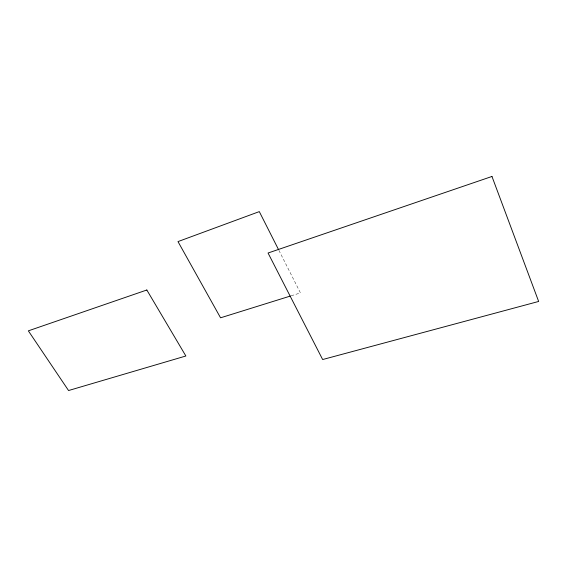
<?xml version="1.0" encoding="UTF-8"?>
<svg xmlns="http://www.w3.org/2000/svg" width="567" height="567" viewBox="0 0 567 567"><rect width="100%" height="100%" fill="white"/><g stroke="black" fill="none" stroke-linecap="round" stroke-linejoin="round"><path stroke-width="0.43" stroke-dasharray="2.83 2.13" d="M291.183 295.797L300.432 292.912L278.872 250.288"/><path stroke-width="0.85" d="M290.347 296.059L220.563 317.811L177.988 241.599L259.303 211.611L278.475 249.501M146.825 289.999L28.35 330.844L68.557 390.535L185.863 355.998L146.825 289.999M491.965 176.465L268.049 253.017L322.651 359.535L538.65 301.453L491.965 176.465"/></g></svg>
